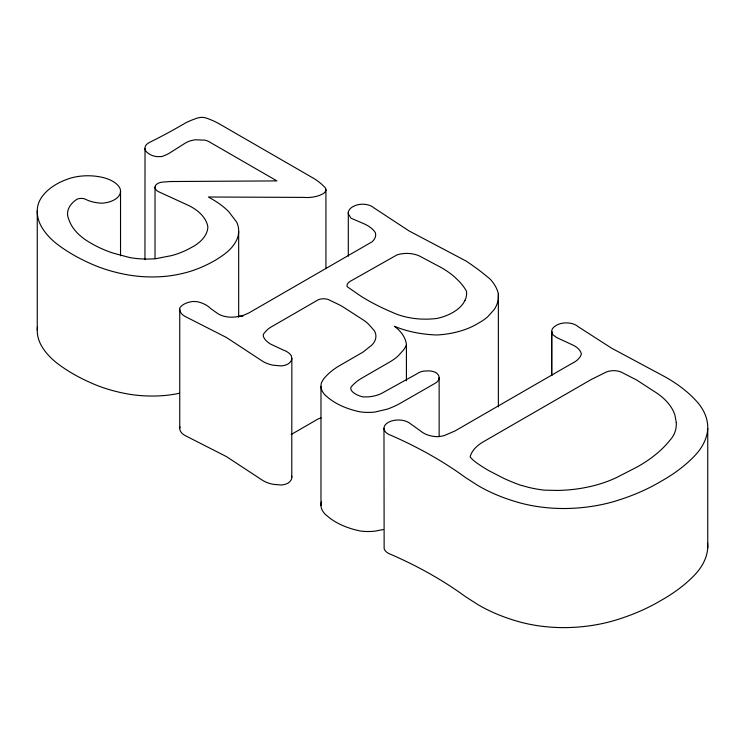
<?xml version="1.0" encoding="UTF-8"?>
<svg xmlns="http://www.w3.org/2000/svg" width="745" height="745" viewBox="0 0 745 745"><rect width="100%" height="100%" fill="white"/><g stroke="black" fill="none" stroke-linecap="round" stroke-linejoin="round"><path stroke-width="1.12" d="M144.958 259.642L145.014 147.454A13.438 7.757 0 0 1 149.624 142.36A571.555 329.988 0 0 0 174.2 129.434L177.18 127.758A571.555 329.988 0 0 0 185.989 122.664L188.466 121.519A82.08 47.391 0 0 1 196.335 118.418L197.388 118.064A8.977 5.187 0 0 1 206.728 118.204A70.291 40.584 0 0 1 212.8 120.616L214.243 121.267A70.291 40.584 0 0 1 219.719 124.117L314.148 178.642A78.132 45.11 0 0 1 325.146 187.628L325.435 188.038A8.875 5.122 0 0 1 325.788 190.608L325.407 191.446A11.557 6.677 0 0 1 321.868 194.352A22.695 13.103 0 0 1 316.457 196.354L313.44 196.997A22.695 13.103 0 0 1 303.858 197.397L208.404 197.006L212.064 199.12A99.402 57.393 0 0 1 228.836 211.804L236.78 222.271A61.314 35.397 0 0 1 237.404 238.214A69.183 39.941 0 0 1 233.772 244.872L232.812 246.148A69.183 39.941 0 0 1 225.456 253.365A115.829 66.873 0 0 1 215.389 260.182L213.191 261.448A115.829 66.873 0 0 1 198.85 268.293A82.416 47.578 0 0 1 182.488 273.48L179.582 274.132A82.416 47.578 0 0 1 164.524 276.423A84.464 48.77 0 0 1 148.935 276.907L145.806 276.805A84.464 48.77 0 0 1 127.404 274.803A116.155 67.059 0 0 1 111.219 271.068L108.109 270.156A116.155 67.059 0 0 1 90.573 263.581A175.932 101.571 0 0 1 73.699 255.088L71.073 253.551A175.932 101.571 0 0 1 58.827 245.422A108.342 62.552 0 0 1 48.779 236.51L47.363 234.936A108.342 62.552 0 0 1 41.497 226.741A85.526 49.384 0 0 1 37.855 217.261L37.567 215.65A85.526 49.384 0 0 1 37.501 207.548A63.651 36.747 0 0 1 47.252 190.897A62.301 35.974 0 0 1 55.651 184.667L57.607 183.549A62.301 35.974 0 0 1 70.924 178.018A38.759 22.378 0 0 1 85.722 175.792L88.282 175.764A38.759 22.378 0 0 1 100.845 177.049A30.228 17.452 0 0 1 118.669 186.185A21.456 12.386 0 0 1 120.532 191.027L120.532 255.824M406.425 344.944A64.619 37.306 0 0 1 403.678 349.787L398.277 355.831A64.619 37.306 0 0 1 389.03 362.415L362.079 377.976A54.916 31.7 0 0 0 350.979 387.195A10.933 6.314 0 0 0 351.584 390.715A20.832 12.022 0 0 0 355.402 393.956L356.38 394.515A20.832 12.022 0 0 0 363.318 396.955L368.3 396.852A25.628 14.798 0 0 0 373.143 396.191L374.698 395.846A25.628 14.798 0 0 0 381.729 393.323L416.921 373.832A13.084 7.552 0 0 1 424.25 371.019L429.595 370.898A13.084 7.552 0 0 1 436.011 372.658A13.727 7.925 0 0 1 439.038 378.665L438.684 379.717A13.727 7.925 0 0 1 434.987 383.377L401.481 402.598A75.776 43.75 0 0 1 387.27 409.163L374.856 412.06A34.661 20.013 0 0 1 360.198 411.873A66.147 38.191 0 0 1 327.483 397.104A31.616 18.253 0 0 1 321.533 382.567L323.46 379.214A81.829 47.242 0 0 1 328.498 373.767L330.445 372.034A81.829 47.242 0 0 1 342.039 364.212L362.889 352.18L371.643 345.261A30.573 17.657 0 0 0 374.363 330.733L369.147 324.811A45.361 26.187 0 0 0 362.768 319.642L344.851 308.095A57.821 33.385 0 0 0 343.175 307.014L342.598 306.661A57.821 33.385 0 0 0 337.69 304.035L327.856 299.341L324.718 298.782A9.052 5.224 0 0 0 317.938 299.956L272.176 326.385A31.085 17.945 0 0 0 267.176 329.867L264.149 333.201A10.188 5.876 0 0 0 263.376 334.766L263.302 335.175A10.188 5.876 0 0 0 263.656 337.196L264.745 338.975A20.562 11.873 0 0 0 266.151 340.642L266.589 341.08A28.114 16.232 0 0 0 270.668 344.115L283.1 349.973A18.765 10.83 0 0 1 286.667 351.556L287.449 352.022A18.765 10.83 0 0 1 291.388 355.933L291.77 359.137A15.3 8.838 0 0 1 288.017 363.979A11.138 6.426 0 0 1 280.958 365.907L272.996 365.18A25.2 14.546 0 0 1 261.886 360.776L226.415 337.485L185.114 316.448A17.256 9.964 0 0 1 180.253 311.643L179.973 310.851A17.256 9.964 0 0 1 179.964 307.638A17.396 10.048 0 0 1 189.789 302.051A10.421 6.016 0 0 1 193.439 301.455L197.406 301.725A25.954 14.984 0 0 1 202.165 303.168L205.015 304.435A25.954 14.984 0 0 1 210.574 308.477L217.745 313.561A18.448 10.653 0 0 0 223.686 316.15L225.065 316.495A18.448 10.653 0 0 0 233.911 317.1A26.14 15.096 0 0 0 243.857 315.144L248.886 312.937L371.904 241.911A21.922 12.656 0 0 0 375.34 232.617A34.242 19.77 0 0 0 363.607 223.602L350.979 218.192L348.306 213.834A15.747 9.089 0 0 1 352.72 206.728L355.98 205.294A13.01 7.506 0 0 1 362.303 204.223L363.96 204.251A13.01 7.506 0 0 1 373.59 207.641L409.201 231.015L465.932 260.955A327.428 189.034 0 0 1 482.276 272.67L489.828 278.798A74.565 43.052 0 0 1 494.885 285.363L495.667 286.732A74.565 43.052 0 0 1 498.358 293.744L498.293 299.145A64.331 37.138 0 0 1 494.131 309.641L487.668 316.821A64.331 37.138 0 0 1 478.663 323.023A64.722 37.362 0 0 1 459.73 331.236L456.126 332.196A64.722 37.362 0 0 1 436.952 334.98A80.022 46.199 0 0 1 425.628 334.151L421.912 333.676A80.022 46.199 0 0 1 411.054 331.627L407.571 330.743A80.022 46.199 0 0 1 394.44 326.301A57.197 33.022 0 0 1 402.924 335.092L403.865 336.684A57.197 33.022 0 0 1 406.425 344.944L406.425 380.797M291.863 358.066L291.77 478.243A15.3 8.838 0 0 1 288.017 483.086A11.138 6.426 0 0 1 280.958 485.014L272.996 484.278A25.2 14.546 0 0 1 261.886 479.882L226.415 456.583L185.114 435.555A17.256 9.964 0 0 1 180.253 430.74L179.973 429.958A17.256 9.964 0 0 1 179.964 426.745M551.7 375.443L551.728 331.469L551.71 375.601M291.202 434.503L317.938 419.062A9.052 5.224 0 0 1 321.123 418.075M383.247 529.565L374.856 531.166A34.661 20.013 0 0 1 360.198 530.98A66.147 38.191 0 0 1 327.483 516.201A31.616 18.253 0 0 1 321.533 501.674M238.307 316.234L242.907 316.253M383.973 428.3L384.141 429.53A14.211 8.204 0 0 0 391.19 435.425A408.381 235.774 0 0 1 430.601 455.083L436.728 458.631A408.381 235.774 0 0 1 465.355 477.461L477.443 485.228A147.333 85.06 0 0 0 497.772 495.341L501.46 496.813A147.333 85.06 0 0 0 520.951 503.154A103.872 59.963 0 0 0 567.55 508.481A113.789 65.69 0 0 0 587.898 506.917L591.893 506.358A113.789 65.69 0 0 0 614.886 501.255A179.312 103.527 0 0 0 635.261 494.084L639.126 492.464A179.312 103.527 0 0 0 660.629 481.549A187.442 108.221 0 0 0 679.812 469.061L682.671 466.817A187.442 108.221 0 0 0 695.43 455.009A105.296 60.792 0 0 0 704.202 442.185L705.17 439.95A105.296 60.792 0 0 0 707.75 428.552A98.647 56.955 0 0 0 706.139 417.321L705.366 415.114A98.647 56.955 0 0 0 697.562 402.384A164.319 94.866 0 0 0 685.763 390.92L683.072 388.75A164.319 94.866 0 0 0 664.829 376.719L611.617 348.194L578.036 326.617A13.801 7.972 0 0 0 567.345 322.902L565.194 322.902A13.801 7.972 0 0 0 555.835 325.677A13.959 8.055 0 0 0 551.784 330.556L551.71 331.665A13.959 8.055 0 0 0 553.06 334.859L556.515 337.485L573.026 345.14A23.43 13.531 0 0 1 579.349 349.88L579.927 350.672A23.43 13.531 0 0 1 581.361 354.015A25.973 14.993 0 0 1 579.647 357.498L578.26 359.127A25.973 14.993 0 0 1 572.216 363.281L454.962 430.973L444.383 435.536A29.455 17.005 0 0 1 438.041 436.682A20.748 11.976 0 0 1 432.202 436.132L429.446 435.508A20.748 11.976 0 0 1 422.471 432.379L409.201 422.843A14.313 8.27 0 0 0 387.81 422.685A14.211 8.204 0 0 0 383.973 428.3L384.141 548.637A14.211 8.204 0 0 0 391.19 554.531A408.381 235.774 0 0 1 430.601 574.181L436.728 577.738A408.381 235.774 0 0 1 465.355 596.568L477.443 604.325A147.333 85.06 0 0 0 497.772 614.439L501.46 615.91A147.333 85.06 0 0 0 520.951 622.261A103.872 59.963 0 0 0 567.55 627.588A113.789 65.69 0 0 0 587.898 626.024L591.893 625.465A113.789 65.69 0 0 0 614.886 620.361A179.312 103.527 0 0 0 635.261 613.182L639.126 611.571A179.312 103.527 0 0 0 660.629 600.656A187.442 108.221 0 0 0 679.812 588.159L682.671 585.924A187.442 108.221 0 0 0 695.43 574.116A105.296 60.792 0 0 0 704.202 561.292L705.17 559.057A105.296 60.792 0 0 0 707.75 547.65L707.75 428.552M291.742 476.092L291.863 477.173M498.358 293.744L498.368 406.891M439.14 377.594L439.14 436.57M348.306 212.278L348.306 256.224M325.928 189.742L325.928 268.377M320.974 386.394L320.974 505.501M238.67 231.565L238.67 317.137M179.741 309.24L179.741 428.347M155.025 186.967L155.025 258.664M37.25 210.788L37.25 329.895M707.573 543.142A98.647 56.955 0 0 1 707.75 547.65M179.582 393.239A82.416 47.578 0 0 1 164.524 395.521A84.464 48.77 0 0 1 148.935 396.014L145.806 395.912A84.464 48.77 0 0 1 127.404 393.909A116.155 67.059 0 0 1 111.219 390.175L108.109 389.262A116.155 67.059 0 0 1 90.573 382.688A175.932 101.571 0 0 1 73.699 374.195L71.073 372.658A175.932 101.571 0 0 1 58.827 364.529A108.342 62.552 0 0 1 48.779 355.616L47.363 354.043A108.342 62.552 0 0 1 41.497 345.848A85.526 49.384 0 0 1 37.855 336.368L37.567 334.756A85.526 49.384 0 0 1 37.501 326.655M120.532 191.065A21.456 12.386 0 0 1 118.939 195.916A20.916 12.078 0 0 1 102.251 203.18A26.783 15.459 0 0 1 91.784 201.672L90.406 201.262A26.783 15.459 0 0 1 86.55 199.762L86.066 199.511A6.966 4.023 0 0 0 82.034 198.431L80.227 198.449A6.966 4.023 0 0 0 76.931 199.278A38.116 22.005 0 0 0 69.369 207.008L68.54 208.74A38.116 22.005 0 0 0 68.81 219.365A76.847 44.365 0 0 0 75.059 230.456L76.903 232.533A76.847 44.365 0 0 0 91.691 243.596A102.056 58.92 0 0 0 112.607 252.955L129.76 257.574A60.96 35.192 0 0 0 142.733 258.953L144.93 259.018A60.96 35.192 0 0 0 155.919 258.683L171.806 255.554A70.309 40.593 0 0 0 190.944 247.74A49.58 28.627 0 0 0 203.143 238.4L204.493 236.603A49.58 28.627 0 0 0 207.864 227.029A55.419 31.998 0 0 0 203.543 217.149L202.044 215.296A55.419 31.998 0 0 0 189.044 205.685L158.713 191.772A9.964 5.755 0 0 1 155.062 187.628A8.838 5.103 0 0 1 162.773 182.078L170.493 181.529L276.917 180.905L210.034 142.286A13.773 7.953 0 0 0 204.838 140.144L195.358 139.79A19.193 11.082 0 0 0 184.844 143.385L168.64 153.619A36.114 20.851 0 0 1 161.712 156.552L157.689 156.655A12.656 7.31 0 0 1 149.102 153.861A13.438 7.757 0 0 1 144.958 148.627M676.292 422.517C676.683 428.99 674.551 435.341 670.081 440.053A152.697 88.161 0 0 1 655.777 454.431L652.369 457.104A152.697 88.161 0 0 1 637.068 467.013L617.754 476.94A96.878 55.931 0 0 1 589.528 486.699L583.279 487.956A96.878 55.931 0 0 1 557.269 490.443L544.055 490.136A89.251 51.526 0 0 1 528.54 487.36L519.74 484.93A180.234 104.058 0 0 1 503.657 478.299L488.934 470.7A180.234 104.058 0 0 1 475.729 462.207A48.406 27.947 0 0 1 470.114 456.862A46.684 26.95 0 0 1 483.263 441.841L591.036 379.615L604.968 372.686A12.665 7.31 0 0 1 623.314 373.198L636.528 379.931L654.129 391.358A82.313 47.522 0 0 1 673.368 411.193L674.868 414.918L676.292 422.517M465.094 300.161L463.502 303.019A46.851 27.053 0 0 1 439.075 317.966L437.175 318.394A52.187 30.135 0 0 1 411.594 318.078L407.487 317.323A52.187 30.135 0 0 1 392.568 312.434A213.741 123.4 0 0 1 361.101 296.305L347.58 286.974A4.712 2.719 0 0 1 347.049 285.223A12.227 7.059 0 0 1 350.029 281.433L396.936 254.93A20.05 11.575 0 0 1 419.472 256.001L436.551 265.099A100.538 58.045 0 0 1 454.618 276.963L459.311 281.498A100.538 58.045 0 0 1 466.472 291.202A46.851 27.053 0 0 1 465.094 300.161"/></g></svg>
